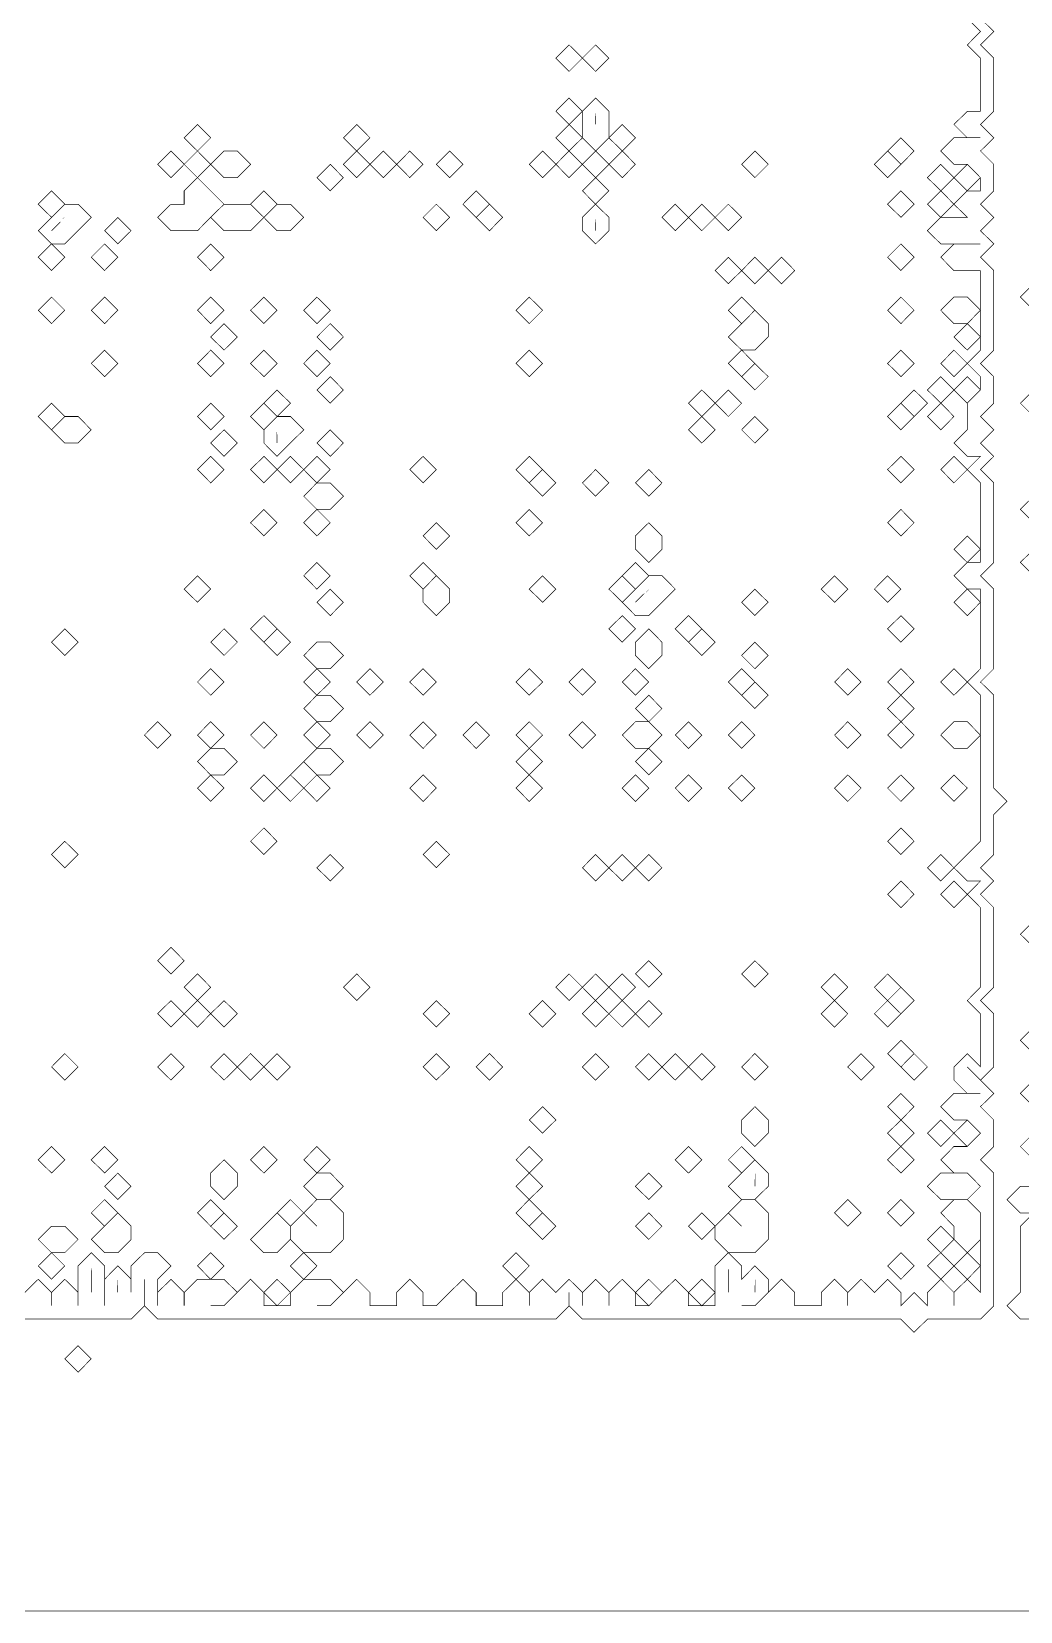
# Model space of a CAD drawing. Header units: metres. Extents: x 0 to 4936, y -4936 to 0.
# Drawn here: x 1753 to 2473, y -4936 to -3786 of the extents above; entities that cross this region are included whole.
import ezdxf

# ---------------------------------------------------------------- set-up
doc = ezdxf.new("R2010")
doc.units = ezdxf.units.M
doc.layers.add('conductor', color=1, linetype='Continuous')
doc.layers.add('substrate', color=5, linetype='Continuous')

msp = doc.modelspace()

# ---------------------------------------------------------------- linework, layer by layer
at = {"layer": 'conductor', "const_width": 0.5}
msp.add_lwpolyline([(1748.1, -4703.5), (1757.8, -4693.9), (1767.5, -4703.5), (1767.5, -4713.2), (1767.5, -4703.5), (1777.1, -4693.9), (1786.8, -4703.5), (1786.8, -4713.2), (1786.8, -4703.5), (1786.8, -4693.9), (1786.8, -4684.2), (1796.4, -4674.6), (1806.1, -4684.2), (1806.1, -4693.9), (1806.1, -4703.5), (1806.1, -4713.2), (1806.1, -4703.5), (1806.1, -4693.9), (1815.7, -4684.2), (1825.4, -4693.9), (1825.4, -4703.5), (1825.4, -4693.9), (1825.4, -4684.2), (1835.1, -4674.6), (1844.7, -4674.6), (1854.4, -4684.2), (1844.7, -4693.9), (1844.7, -4703.5), (1844.7, -4713.2), (1844.7, -4703.5), (1854.4, -4693.9), (1864, -4703.5), (1864, -4713.2), (1864, -4703.5), (1873.7, -4693.9), (1883.3, -4693.9), (1893, -4693.9), (1902.7, -4703.5), (1893, -4713.2), (1883.3, -4713.2), (1893, -4713.2), (1902.7, -4703.5), (1912.3, -4693.9), (1922, -4703.5), (1922, -4713.2), (1931.6, -4713.2), (1941.3, -4713.2), (1941.3, -4703.5), (1951, -4693.9), (1960.6, -4693.9), (1970.3, -4693.9), (1979.9, -4703.5), (1970.3, -4713.2), (1960.6, -4713.2), (1970.3, -4713.2), (1979.9, -4703.5), (1989.6, -4693.9), (1999.2, -4703.5), (1999.2, -4713.2), (2008.9, -4713.2), (2018.6, -4713.2), (2018.6, -4703.5), (2028.2, -4693.9), (2037.9, -4703.5), (2037.9, -4713.2), (2047.5, -4713.2), (2057.2, -4703.5), (2066.9, -4693.9), (2076.5, -4703.5), (2076.5, -4713.2), (2086.2, -4713.2), (2095.8, -4713.2), (2095.8, -4703.5), (2105.5, -4693.9), (2115.1, -4703.5), (2115.1, -4713.2), (2115.1, -4703.5), (2124.8, -4693.9), (2134.5, -4703.5), (2144.1, -4693.9), (2153.8, -4703.5), (2153.8, -4713.2), (2153.8, -4703.5), (2163.4, -4693.9), (2173.1, -4703.5), (2173.1, -4713.2), (2173.1, -4703.5), (2182.8, -4693.9), (2192.4, -4703.5), (2192.4, -4713.2), (2202.1, -4713.2), (2211.7, -4703.5), (2221.4, -4693.9), (2231, -4703.5), (2231, -4713.2), (2240.7, -4713.2), (2250.4, -4713.2), (2250.4, -4703.5), (2250.4, -4693.9), (2250.4, -4684.2), (2260, -4674.6), (2269.7, -4684.2), (2269.7, -4693.9), (2279.3, -4684.2), (2289, -4693.9), (2289, -4703.5), (2279.3, -4713.2), (2269.7, -4713.2), (2279.3, -4713.2), (2289, -4703.5), (2298.7, -4693.9), (2308.3, -4703.5), (2308.3, -4713.2), (2318, -4713.2), (2327.6, -4713.2), (2327.6, -4703.5), (2337.3, -4693.9), (2346.9, -4703.5), (2346.9, -4713.2), (2346.9, -4703.5), (2356.6, -4693.9), (2366.3, -4703.5), (2375.9, -4693.9), (2385.6, -4703.5), (2385.6, -4713.2), (2395.2, -4703.5), (2404.9, -4713.2), (2404.9, -4703.5), (2414.6, -4693.9), (2424.2, -4703.5), (2424.2, -4713.2), (2424.2, -4703.5), (2433.9, -4693.9), (2443.5, -4703.5), (2443.5, -4693.9), (2443.5, -4684.2), (2443.5, -4674.6), (2443.5, -4664.9), (2443.5, -4655.3), (2443.5, -4645.6), (2433.9, -4635.9), (2443.5, -4626.3), (2433.9, -4616.6), (2424.2, -4616.6), (2414.6, -4607), (2424.2, -4597.3), (2433.9, -4597.3), (2443.5, -4587.6), (2433.9, -4578), (2424.2, -4578), (2414.6, -4568.3), (2424.2, -4558.7), (2433.9, -4558.7), (2443.5, -4558.7), (2433.9, -4558.7), (2424.2, -4549), (2424.2, -4539.4), (2433.9, -4529.7), (2443.5, -4539.4), (2443.5, -4529.7), (2443.5, -4520), (2443.5, -4510.4), (2443.5, -4500.7), (2433.9, -4491.1), (2443.5, -4481.4), (2443.5, -4471.7), (2443.5, -4462.1), (2443.5, -4452.4), (2443.5, -4442.8), (2443.5, -4433.1), (2443.5, -4423.5), (2433.9, -4413.8), (2443.5, -4404.1), (2433.9, -4404.1), (2424.2, -4394.5), (2433.9, -4384.8), (2443.5, -4375.2), (2443.5, -4365.5), (2443.5, -4355.8), (2443.5, -4346.2), (2443.5, -4336.5), (2443.5, -4326.9), (2443.5, -4317.2), (2443.5, -4307.6), (2443.5, -4297.9), (2443.5, -4288.2), (2443.5, -4278.6), (2443.5, -4268.9), (2433.9, -4259.3), (2443.5, -4249.6), (2443.5, -4240), (2443.5, -4230.3), (2443.5, -4220.6), (2443.5, -4211), (2443.5, -4201.3), (2443.5, -4191.7), (2433.9, -4191.7), (2424.2, -4182), (2433.9, -4172.3), (2443.5, -4172.3), (2443.5, -4162.7), (2443.5, -4153), (2443.5, -4143.4), (2443.5, -4133.7), (2443.5, -4124.1), (2443.5, -4114.4), (2433.9, -4104.7), (2443.5, -4095.1), (2433.9, -4095.1), (2424.2, -4085.4), (2433.9, -4075.8), (2433.9, -4066.1), (2433.9, -4056.4), (2443.5, -4046.8), (2443.5, -4037.1), (2433.9, -4027.5), (2443.5, -4017.8), (2443.5, -4008.2), (2443.5, -3998.5), (2443.5, -3988.8), (2443.5, -3979.2), (2443.5, -3969.5), (2443.5, -3959.9), (2433.9, -3959.9), (2424.2, -3959.9), (2414.6, -3950.2), (2424.2, -3940.5), (2433.9, -3940.5), (2443.5, -3940.5), (2433.9, -3940.5), (2424.2, -3940.5), (2414.6, -3940.5), (2404.9, -3930.9), (2414.6, -3921.2), (2424.2, -3921.2), (2433.9, -3921.2), (2424.2, -3911.6), (2433.9, -3901.9), (2443.5, -3901.9), (2443.5, -3892.3), (2433.9, -3882.6), (2424.2, -3882.6), (2414.6, -3872.9), (2424.2, -3863.3), (2433.9, -3863.3), (2443.5, -3863.3), (2433.9, -3863.3), (2424.2, -3853.6), (2433.9, -3844), (2443.5, -3844), (2443.5, -3834.3), (2443.5, -3824.6), (2443.5, -3815), (2443.5, -3805.3), (2433.9, -3795.7), (2443.5, -3786), (2433.9, -3776.4)], dxfattribs=at)
for points in [[(2134.5, -3805.3), (2144.1, -3795.7), (2153.8, -3805.3), (2144.1, -3815)], [(2153.8, -3805.3), (2163.4, -3795.7), (2173.1, -3805.3), (2163.4, -3815)], [(2134.5, -3844), (2144.1, -3834.3), (2153.8, -3844), (2144.1, -3853.6)], [(2153.8, -3844), (2163.4, -3834.3), (2173.1, -3844), (2173.1, -3853.6), (2173.1, -3863.3), (2163.4, -3872.9), (2153.8, -3863.3), (2153.8, -3853.6)], [(1864, -3863.3), (1873.7, -3853.6), (1883.3, -3863.3), (1873.7, -3872.9)], [(1979.9, -3863.3), (1989.6, -3853.6), (1999.2, -3863.3), (1989.6, -3872.9)], [(2134.5, -3863.3), (2144.1, -3853.6), (2153.8, -3863.3), (2144.1, -3872.9)], [(2173.1, -3863.3), (2182.8, -3853.6), (2192.4, -3863.3), (2182.8, -3872.9)], [(1844.7, -3882.6), (1854.4, -3872.9), (1864, -3882.6), (1854.4, -3892.3)], [(1864, -3882.6), (1873.7, -3872.9), (1883.3, -3882.6), (1873.7, -3892.3)], [(1883.3, -3882.6), (1893, -3872.9), (1902.7, -3872.9), (1912.3, -3882.6), (1902.7, -3892.3), (1893, -3892.3)], [(1979.9, -3882.6), (1989.6, -3872.9), (1999.2, -3882.6), (1989.6, -3892.3)], [(1999.2, -3882.6), (2008.9, -3872.9), (2018.6, -3882.6), (2008.9, -3892.3)], [(2018.6, -3882.6), (2028.2, -3872.9), (2037.9, -3882.6), (2028.2, -3892.3)], [(2047.5, -3882.6), (2057.2, -3872.9), (2066.9, -3882.6), (2057.2, -3892.3)], [(2115.1, -3882.6), (2124.8, -3872.9), (2134.5, -3882.6), (2124.8, -3892.3)], [(2134.5, -3882.6), (2144.1, -3872.9), (2153.8, -3882.6), (2144.1, -3892.3)], [(2153.8, -3882.6), (2163.4, -3872.9), (2173.1, -3882.6), (2163.4, -3892.3)], [(2173.1, -3882.6), (2182.8, -3872.9), (2192.4, -3882.6), (2182.8, -3892.3)], [(2269.7, -3882.6), (2279.3, -3872.9), (2289, -3882.6), (2279.3, -3892.3)], [(2366.3, -3882.6), (2375.9, -3872.9), (2385.6, -3882.6), (2375.9, -3892.3)], [(2375.9, -3872.9), (2385.6, -3863.3), (2395.2, -3872.9), (2385.6, -3882.6)], [(1960.6, -3892.3), (1970.3, -3882.6), (1979.9, -3892.3), (1970.3, -3901.9)], [(2404.9, -3892.3), (2414.6, -3882.6), (2424.2, -3892.3), (2414.6, -3901.9)], [(2424.2, -3892.3), (2433.9, -3882.6), (2443.5, -3892.3), (2433.9, -3901.9)], [(1864, -3901.9), (1873.7, -3892.3), (1883.3, -3901.9), (1893, -3911.6), (1883.3, -3921.2), (1873.7, -3930.9), (1864, -3930.9), (1854.4, -3930.9), (1844.7, -3921.2), (1854.4, -3911.6), (1864, -3911.6)], [(2153.8, -3901.9), (2163.4, -3892.3), (2173.1, -3901.9), (2163.4, -3911.6)], [(1757.8, -3911.6), (1767.5, -3901.9), (1777.1, -3911.6), (1767.5, -3921.2)], [(1912.3, -3911.6), (1922, -3901.9), (1931.6, -3911.6), (1922, -3921.2)], [(2066.9, -3911.6), (2076.5, -3901.9), (2086.2, -3911.6), (2076.5, -3921.2)], [(2375.9, -3911.6), (2385.6, -3901.9), (2395.2, -3911.6), (2385.6, -3921.2)], [(2404.9, -3911.6), (2414.6, -3901.9), (2424.2, -3911.6), (2414.6, -3921.2)], [(1767.5, -3921.2), (1777.1, -3911.6), (1786.8, -3911.6), (1796.4, -3921.2), (1786.8, -3930.9), (1777.1, -3940.5), (1767.5, -3940.5), (1757.8, -3930.9)], [(1883.3, -3921.2), (1893, -3911.6), (1902.7, -3911.6), (1912.3, -3911.6), (1922, -3921.2), (1912.3, -3930.9), (1902.7, -3930.9), (1893, -3930.9)], [(1922, -3921.2), (1931.6, -3911.6), (1941.3, -3911.6), (1951, -3921.2), (1941.3, -3930.9), (1931.6, -3930.9)], [(2037.9, -3921.2), (2047.5, -3911.6), (2057.2, -3921.2), (2047.5, -3930.9)], [(2076.5, -3921.2), (2086.2, -3911.6), (2095.8, -3921.2), (2086.2, -3930.9)], [(2153.8, -3921.2), (2163.4, -3911.6), (2173.1, -3921.2), (2173.1, -3930.9), (2163.4, -3940.5), (2153.8, -3930.9)], [(2211.7, -3921.2), (2221.4, -3911.6), (2231, -3921.2), (2221.4, -3930.9)], [(2231, -3921.2), (2240.7, -3911.6), (2250.4, -3921.2), (2240.7, -3930.9)], [(2250.4, -3921.2), (2260, -3911.6), (2269.7, -3921.2), (2260, -3930.9)], [(1806.1, -3930.9), (1815.7, -3921.2), (1825.4, -3930.9), (1815.7, -3940.5)], [(1757.8, -3950.2), (1767.5, -3940.5), (1777.1, -3950.2), (1767.5, -3959.9)], [(1796.4, -3950.2), (1806.1, -3940.5), (1815.7, -3950.2), (1806.1, -3959.9)], [(1873.7, -3950.2), (1883.3, -3940.5), (1893, -3950.2), (1883.3, -3959.9)], [(2375.9, -3950.2), (2385.6, -3940.5), (2395.2, -3950.2), (2385.6, -3959.9)], [(2250.4, -3959.9), (2260, -3950.2), (2269.7, -3959.9), (2260, -3969.5)], [(2269.7, -3959.9), (2279.3, -3950.2), (2289, -3959.9), (2279.3, -3969.5)], [(2289, -3959.9), (2298.7, -3950.2), (2308.3, -3959.9), (2298.7, -3969.5)], [(1757.8, -3988.8), (1767.5, -3979.2), (1777.1, -3988.8), (1767.5, -3998.5)], [(1796.4, -3988.8), (1806.1, -3979.2), (1815.7, -3988.8), (1806.1, -3998.5)], [(1873.7, -3988.8), (1883.3, -3979.2), (1893, -3988.8), (1883.3, -3998.5)], [(1912.3, -3988.8), (1922, -3979.2), (1931.6, -3988.8), (1922, -3998.5)], [(1951, -3988.8), (1960.6, -3979.2), (1970.3, -3988.8), (1960.6, -3998.5)], [(2105.5, -3988.8), (2115.1, -3979.2), (2124.8, -3988.8), (2115.1, -3998.5)], [(2260, -3988.8), (2269.7, -3979.2), (2279.3, -3988.8), (2269.7, -3998.5)], [(2269.7, -3998.5), (2279.3, -3988.8), (2289, -3998.5), (2289, -4008.2), (2279.3, -4017.8), (2269.7, -4017.8), (2260, -4008.2)], [(2375.9, -3988.8), (2385.6, -3979.2), (2395.2, -3988.8), (2385.6, -3998.5)], [(2414.6, -3988.8), (2424.2, -3979.2), (2433.9, -3979.2), (2443.5, -3988.8), (2433.9, -3998.5), (2424.2, -3998.5)], [(1883.3, -4008.2), (1893, -3998.5), (1902.7, -4008.2), (1893, -4017.8)], [(1960.6, -4008.2), (1970.3, -3998.5), (1979.9, -4008.2), (1970.3, -4017.8)], [(2424.2, -4008.2), (2433.9, -3998.5), (2443.5, -4008.2), (2433.9, -4017.8)], [(1796.4, -4027.5), (1806.1, -4017.8), (1815.7, -4027.5), (1806.1, -4037.1)], [(1873.7, -4027.5), (1883.3, -4017.8), (1893, -4027.5), (1883.3, -4037.1)], [(1912.3, -4027.5), (1922, -4017.8), (1931.6, -4027.5), (1922, -4037.1)], [(1951, -4027.5), (1960.6, -4017.8), (1970.3, -4027.5), (1960.6, -4037.1)], [(2105.5, -4027.5), (2115.1, -4017.8), (2124.8, -4027.5), (2115.1, -4037.1)], [(2260, -4027.5), (2269.7, -4017.8), (2279.3, -4027.5), (2269.7, -4037.1)], [(2375.9, -4027.5), (2385.6, -4017.8), (2395.2, -4027.5), (2385.6, -4037.1)], [(2414.6, -4027.5), (2424.2, -4017.8), (2433.9, -4027.5), (2424.2, -4037.1)], [(2269.7, -4037.1), (2279.3, -4027.5), (2289, -4037.1), (2279.3, -4046.8)], [(1922, -4056.4), (1931.6, -4046.8), (1941.3, -4056.4), (1931.6, -4066.1)], [(1960.6, -4046.8), (1970.3, -4037.1), (1979.9, -4046.8), (1970.3, -4056.4)], [(2231, -4056.4), (2240.7, -4046.8), (2250.4, -4056.4), (2240.7, -4066.1)], [(2250.4, -4056.4), (2260, -4046.8), (2269.7, -4056.4), (2260, -4066.1)], [(2385.6, -4056.4), (2395.2, -4046.8), (2404.9, -4056.4), (2395.2, -4066.1)], [(2404.9, -4046.8), (2414.6, -4037.1), (2424.2, -4046.8), (2414.6, -4056.4)], [(2424.2, -4046.8), (2433.9, -4037.1), (2443.5, -4046.8), (2433.9, -4056.4)], [(1757.8, -4066.1), (1767.5, -4056.4), (1777.1, -4066.1), (1767.5, -4075.8)], [(1873.7, -4066.1), (1883.3, -4056.4), (1893, -4066.1), (1883.3, -4075.8)], [(1912.3, -4066.1), (1922, -4056.4), (1931.6, -4066.1), (1922, -4075.8)], [(2375.9, -4066.1), (2385.6, -4056.4), (2395.2, -4066.1), (2385.6, -4075.8)], [(2404.9, -4066.1), (2414.6, -4056.4), (2424.2, -4066.1), (2414.6, -4075.8)], [(1767.5, -4075.8), (1777.1, -4066.1), (1786.8, -4066.1), (1796.4, -4075.8), (1786.8, -4085.4), (1777.1, -4085.4)], [(1922, -4075.8), (1931.6, -4066.1), (1941.3, -4066.1), (1951, -4075.8), (1941.3, -4085.4), (1931.6, -4095.1), (1922, -4085.4)], [(2231, -4075.8), (2240.7, -4066.1), (2250.4, -4075.8), (2240.7, -4085.4)], [(2269.7, -4075.8), (2279.3, -4066.1), (2289, -4075.8), (2279.3, -4085.4)], [(1883.3, -4085.4), (1893, -4075.8), (1902.7, -4085.4), (1893, -4095.1)], [(1960.6, -4085.4), (1970.3, -4075.8), (1979.9, -4085.4), (1970.3, -4095.1)], [(1873.7, -4104.7), (1883.3, -4095.1), (1893, -4104.7), (1883.3, -4114.4)], [(1912.3, -4104.7), (1922, -4095.1), (1931.6, -4104.7), (1922, -4114.4)], [(1931.6, -4104.7), (1941.3, -4095.1), (1951, -4104.7), (1941.3, -4114.4)], [(1951, -4104.7), (1960.6, -4095.1), (1970.3, -4104.7), (1960.6, -4114.4)], [(2028.2, -4104.7), (2037.9, -4095.1), (2047.5, -4104.7), (2037.9, -4114.4)], [(2105.5, -4104.7), (2115.1, -4095.1), (2124.8, -4104.7), (2115.1, -4114.4)], [(2375.9, -4104.7), (2385.6, -4095.1), (2395.2, -4104.7), (2385.6, -4114.4)], [(2414.6, -4104.7), (2424.2, -4095.1), (2433.9, -4104.7), (2424.2, -4114.4)], [(1951, -4124.1), (1960.6, -4114.4), (1970.3, -4114.4), (1979.9, -4124.1), (1970.3, -4133.7), (1960.6, -4133.7)], [(2115.1, -4114.4), (2124.8, -4104.7), (2134.5, -4114.4), (2124.8, -4124.1)], [(2153.8, -4114.4), (2163.4, -4104.7), (2173.1, -4114.4), (2163.4, -4124.1)], [(2192.4, -4114.4), (2202.1, -4104.7), (2211.7, -4114.4), (2202.1, -4124.1)], [(1912.3, -4143.4), (1922, -4133.7), (1931.6, -4143.4), (1922, -4153)], [(1951, -4143.4), (1960.6, -4133.7), (1970.3, -4143.4), (1960.6, -4153)], [(2105.5, -4143.4), (2115.1, -4133.7), (2124.8, -4143.4), (2115.1, -4153)], [(2375.9, -4143.4), (2385.6, -4133.7), (2395.2, -4143.4), (2385.6, -4153)], [(2037.9, -4153), (2047.5, -4143.4), (2057.2, -4153), (2047.5, -4162.7)], [(2192.4, -4153), (2202.1, -4143.4), (2211.7, -4153), (2211.7, -4162.7), (2202.1, -4172.3), (2192.4, -4162.7)], [(2424.2, -4162.7), (2433.9, -4153), (2443.5, -4162.7), (2433.9, -4172.3)], [(1951, -4182), (1960.6, -4172.3), (1970.3, -4182), (1960.6, -4191.7)], [(2028.2, -4182), (2037.9, -4172.3), (2047.5, -4182), (2037.9, -4191.7)], [(2182.8, -4182), (2192.4, -4172.3), (2202.1, -4182), (2192.4, -4191.7)], [(1864, -4191.7), (1873.7, -4182), (1883.3, -4191.7), (1873.7, -4201.3)], [(2037.9, -4191.7), (2047.5, -4182), (2057.2, -4191.7), (2057.2, -4201.3), (2047.5, -4211), (2037.9, -4201.3)], [(2115.1, -4191.7), (2124.8, -4182), (2134.5, -4191.7), (2124.8, -4201.3)], [(2173.1, -4191.7), (2182.8, -4182), (2192.4, -4191.7), (2182.8, -4201.3)], [(2192.4, -4191.7), (2202.1, -4182), (2211.7, -4182), (2221.4, -4191.7), (2211.7, -4201.3), (2202.1, -4211), (2192.4, -4211), (2182.8, -4201.3)], [(2327.6, -4191.7), (2337.3, -4182), (2346.9, -4191.7), (2337.3, -4201.3)], [(2366.3, -4191.7), (2375.9, -4182), (2385.6, -4191.7), (2375.9, -4201.3)], [(1960.6, -4201.3), (1970.3, -4191.7), (1979.9, -4201.3), (1970.3, -4211)], [(2269.7, -4201.3), (2279.3, -4191.7), (2289, -4201.3), (2279.3, -4211)], [(2424.2, -4201.3), (2433.9, -4191.7), (2443.5, -4201.3), (2433.9, -4211)], [(1912.3, -4220.6), (1922, -4211), (1931.6, -4220.6), (1922, -4230.3)], [(2173.1, -4220.6), (2182.8, -4211), (2192.4, -4220.6), (2182.8, -4230.3)], [(2221.4, -4220.6), (2231, -4211), (2240.7, -4220.6), (2231, -4230.3)], [(2375.9, -4220.6), (2385.6, -4211), (2395.2, -4220.6), (2385.6, -4230.3)], [(1767.5, -4230.3), (1777.1, -4220.6), (1786.8, -4230.3), (1777.1, -4240)], [(1883.3, -4230.3), (1893, -4220.6), (1902.7, -4230.3), (1893, -4240)], [(1922, -4230.3), (1931.6, -4220.6), (1941.3, -4230.3), (1931.6, -4240)], [(1951, -4240), (1960.6, -4230.3), (1970.3, -4230.3), (1979.9, -4240), (1970.3, -4249.6), (1960.6, -4249.6)], [(2192.4, -4230.3), (2202.1, -4220.6), (2211.7, -4230.3), (2211.7, -4240), (2202.1, -4249.6), (2192.4, -4240)], [(2231, -4230.3), (2240.7, -4220.6), (2250.4, -4230.3), (2240.7, -4240)], [(2269.7, -4240), (2279.3, -4230.3), (2289, -4240), (2279.3, -4249.6)], [(1873.7, -4259.3), (1883.3, -4249.6), (1893, -4259.3), (1883.3, -4268.9)], [(1951, -4259.3), (1960.6, -4249.6), (1970.3, -4259.3), (1960.6, -4268.9)], [(1989.6, -4259.3), (1999.2, -4249.6), (2008.9, -4259.3), (1999.2, -4268.9)], [(2028.2, -4259.3), (2037.9, -4249.6), (2047.5, -4259.3), (2037.9, -4268.9)], [(2105.5, -4259.3), (2115.1, -4249.6), (2124.8, -4259.3), (2115.1, -4268.9)], [(2144.1, -4259.3), (2153.8, -4249.6), (2163.4, -4259.3), (2153.8, -4268.9)], [(2182.8, -4259.3), (2192.4, -4249.6), (2202.1, -4259.3), (2192.4, -4268.9)], [(2260, -4259.3), (2269.7, -4249.6), (2279.3, -4259.3), (2269.7, -4268.9)], [(2337.3, -4259.3), (2346.9, -4249.6), (2356.6, -4259.3), (2346.9, -4268.9)], [(2375.9, -4259.3), (2385.6, -4249.6), (2395.2, -4259.3), (2385.6, -4268.9)], [(2414.6, -4259.3), (2424.2, -4249.6), (2433.9, -4259.3), (2424.2, -4268.9)], [(2269.7, -4268.9), (2279.3, -4259.3), (2289, -4268.9), (2279.3, -4278.6)], [(1951, -4278.6), (1960.6, -4268.9), (1970.3, -4268.9), (1979.9, -4278.6), (1970.3, -4288.2), (1960.6, -4288.2)], [(2192.4, -4278.6), (2202.1, -4268.9), (2211.7, -4278.6), (2202.1, -4288.2)], [(2375.9, -4278.6), (2385.6, -4268.9), (2395.2, -4278.6), (2385.6, -4288.2)], [(1835.1, -4297.9), (1844.7, -4288.2), (1854.4, -4297.9), (1844.7, -4307.6)], [(1873.7, -4297.9), (1883.3, -4288.2), (1893, -4297.9), (1883.3, -4307.6)], [(1912.3, -4297.9), (1922, -4288.2), (1931.6, -4297.9), (1922, -4307.6)], [(1951, -4297.9), (1960.6, -4288.2), (1970.3, -4297.9), (1960.6, -4307.6)], [(1989.6, -4297.9), (1999.2, -4288.2), (2008.9, -4297.9), (1999.2, -4307.6)], [(2028.2, -4297.9), (2037.9, -4288.2), (2047.5, -4297.9), (2037.9, -4307.6)], [(2066.9, -4297.9), (2076.5, -4288.2), (2086.2, -4297.9), (2076.5, -4307.6)], [(2105.5, -4297.9), (2115.1, -4288.2), (2124.8, -4297.9), (2115.1, -4307.6)], [(2144.1, -4297.9), (2153.8, -4288.2), (2163.4, -4297.9), (2153.8, -4307.6)], [(2221.4, -4297.9), (2231, -4288.2), (2240.7, -4297.9), (2231, -4307.6)], [(2260, -4297.9), (2269.7, -4288.2), (2279.3, -4297.9), (2269.7, -4307.6)], [(2337.3, -4297.9), (2346.9, -4288.2), (2356.6, -4297.9), (2346.9, -4307.6)], [(2375.9, -4297.9), (2385.6, -4288.2), (2395.2, -4297.9), (2385.6, -4307.6)], [(2182.8, -4297.9), (2192.4, -4288.2), (2202.1, -4288.2), (2211.7, -4297.9), (2202.1, -4307.6), (2192.4, -4307.6)], [(2414.6, -4297.9), (2424.2, -4288.2), (2433.9, -4288.2), (2443.5, -4297.9), (2433.9, -4307.6), (2424.2, -4307.6)], [(1873.7, -4317.2), (1883.3, -4307.6), (1893, -4307.6), (1902.7, -4317.2), (1893, -4326.9), (1883.3, -4326.9)], [(1951, -4317.2), (1960.6, -4307.6), (1970.3, -4307.6), (1979.9, -4317.2), (1970.3, -4326.9), (1960.6, -4326.9)], [(2105.5, -4317.2), (2115.1, -4307.6), (2124.8, -4317.2), (2115.1, -4326.9)], [(2192.4, -4317.2), (2202.1, -4307.6), (2211.7, -4317.2), (2202.1, -4326.9)], [(1941.3, -4326.9), (1951, -4317.2), (1960.6, -4326.9), (1951, -4336.5)], [(1873.7, -4336.5), (1883.3, -4326.9), (1893, -4336.5), (1883.3, -4346.2)], [(1912.3, -4336.5), (1922, -4326.9), (1931.6, -4336.5), (1922, -4346.2)], [(1931.6, -4336.5), (1941.3, -4326.9), (1951, -4336.5), (1941.3, -4346.2)], [(1951, -4336.5), (1960.6, -4326.9), (1970.3, -4336.5), (1960.6, -4346.2)], [(2028.2, -4336.5), (2037.9, -4326.9), (2047.5, -4336.5), (2037.9, -4346.2)], [(2105.5, -4336.5), (2115.1, -4326.9), (2124.8, -4336.5), (2115.1, -4346.2)], [(2182.8, -4336.5), (2192.4, -4326.9), (2202.1, -4336.5), (2192.4, -4346.2)], [(2221.4, -4336.5), (2231, -4326.9), (2240.7, -4336.5), (2231, -4346.2)], [(2260, -4336.5), (2269.7, -4326.9), (2279.3, -4336.5), (2269.7, -4346.2)], [(2337.3, -4336.5), (2346.9, -4326.9), (2356.6, -4336.5), (2346.9, -4346.2)], [(2375.9, -4336.5), (2385.6, -4326.9), (2395.2, -4336.5), (2385.6, -4346.2)], [(2414.6, -4336.5), (2424.2, -4326.9), (2433.9, -4336.5), (2424.2, -4346.2)], [(1912.3, -4375.2), (1922, -4365.5), (1931.6, -4375.2), (1922, -4384.8)], [(2375.9, -4375.2), (2385.6, -4365.5), (2395.2, -4375.2), (2385.6, -4384.8)], [(1767.5, -4384.8), (1777.1, -4375.2), (1786.8, -4384.8), (1777.1, -4394.5)], [(2037.9, -4384.8), (2047.5, -4375.2), (2057.2, -4384.8), (2047.5, -4394.5)], [(1960.6, -4394.5), (1970.3, -4384.8), (1979.9, -4394.5), (1970.3, -4404.1)], [(2153.8, -4394.5), (2163.4, -4384.8), (2173.1, -4394.5), (2163.4, -4404.1)], [(2173.1, -4394.5), (2182.8, -4384.8), (2192.4, -4394.5), (2182.8, -4404.1)], [(2192.4, -4394.5), (2202.1, -4384.8), (2211.7, -4394.5), (2202.1, -4404.1)], [(2404.9, -4394.5), (2414.6, -4384.8), (2424.2, -4394.5), (2414.6, -4404.1)], [(2375.9, -4413.8), (2385.6, -4404.1), (2395.2, -4413.8), (2385.6, -4423.5)], [(2414.6, -4413.8), (2424.2, -4404.1), (2433.9, -4413.8), (2424.2, -4423.5)], [(1844.7, -4462.1), (1854.4, -4452.4), (1864, -4462.1), (1854.4, -4471.7)], [(1864, -4481.4), (1873.7, -4471.7), (1883.3, -4481.4), (1873.7, -4491.1)], [(1979.9, -4481.4), (1989.6, -4471.7), (1999.2, -4481.4), (1989.6, -4491.1)], [(2134.5, -4481.4), (2144.1, -4471.7), (2153.8, -4481.4), (2144.1, -4491.1)], [(2153.8, -4481.4), (2163.4, -4471.7), (2173.1, -4481.4), (2163.4, -4491.1)], [(2173.1, -4481.4), (2182.8, -4471.7), (2192.4, -4481.4), (2182.8, -4491.1)], [(2192.4, -4471.7), (2202.1, -4462.1), (2211.7, -4471.7), (2202.1, -4481.4)], [(2269.7, -4471.7), (2279.3, -4462.1), (2289, -4471.7), (2279.3, -4481.4)], [(2327.6, -4481.4), (2337.3, -4471.7), (2346.9, -4481.4), (2337.3, -4491.1)], [(2366.3, -4481.4), (2375.9, -4471.7), (2385.6, -4481.4), (2375.9, -4491.1)], [(2375.9, -4491.1), (2385.6, -4481.4), (2395.2, -4491.1), (2385.6, -4500.7)], [(1844.7, -4500.7), (1854.4, -4491.1), (1864, -4500.7), (1854.4, -4510.4)], [(1864, -4500.7), (1873.7, -4491.1), (1883.3, -4500.7), (1873.7, -4510.4)], [(1883.3, -4500.7), (1893, -4491.1), (1902.7, -4500.7), (1893, -4510.4)], [(2037.9, -4500.7), (2047.5, -4491.1), (2057.2, -4500.7), (2047.5, -4510.4)], [(2115.1, -4500.7), (2124.8, -4491.1), (2134.5, -4500.7), (2124.8, -4510.4)], [(2153.8, -4500.7), (2163.4, -4491.1), (2173.1, -4500.7), (2163.4, -4510.4)], [(2173.1, -4500.7), (2182.8, -4491.1), (2192.4, -4500.7), (2182.8, -4510.4)], [(2192.4, -4500.7), (2202.1, -4491.1), (2211.7, -4500.7), (2202.1, -4510.4)], [(2327.6, -4500.7), (2337.3, -4491.1), (2346.9, -4500.7), (2337.3, -4510.4)], [(2366.3, -4500.7), (2375.9, -4491.1), (2385.6, -4500.7), (2375.9, -4510.4)], [(2375.9, -4529.7), (2385.6, -4520), (2395.2, -4529.7), (2385.6, -4539.4)], [(1767.5, -4539.4), (1777.1, -4529.7), (1786.8, -4539.4), (1777.1, -4549)], [(1844.7, -4539.4), (1854.4, -4529.7), (1864, -4539.4), (1854.4, -4549)], [(1883.3, -4539.4), (1893, -4529.7), (1902.7, -4539.4), (1893, -4549)], [(1902.7, -4539.4), (1912.3, -4529.7), (1922, -4539.4), (1912.3, -4549)], [(1922, -4539.4), (1931.6, -4529.7), (1941.3, -4539.4), (1931.6, -4549)], [(2037.9, -4539.4), (2047.5, -4529.7), (2057.2, -4539.4), (2047.5, -4549)], [(2076.5, -4539.4), (2086.2, -4529.7), (2095.8, -4539.4), (2086.2, -4549)], [(2153.8, -4539.4), (2163.4, -4529.7), (2173.1, -4539.4), (2163.4, -4549)], [(2192.4, -4539.4), (2202.1, -4529.7), (2211.7, -4539.4), (2202.1, -4549)], [(2211.7, -4539.4), (2221.4, -4529.7), (2231, -4539.4), (2221.4, -4549)], [(2231, -4539.4), (2240.7, -4529.7), (2250.4, -4539.4), (2240.7, -4549)], [(2269.7, -4539.4), (2279.3, -4529.7), (2289, -4539.4), (2279.3, -4549)], [(2346.9, -4539.4), (2356.6, -4529.7), (2366.3, -4539.4), (2356.6, -4549)], [(2385.6, -4539.4), (2395.2, -4529.7), (2404.9, -4539.4), (2395.2, -4549)], [(2375.9, -4568.3), (2385.6, -4558.7), (2395.2, -4568.3), (2385.6, -4578)], [(2115.1, -4578), (2124.8, -4568.3), (2134.5, -4578), (2124.8, -4587.6)], [(2269.7, -4578), (2279.3, -4568.3), (2289, -4578), (2289, -4587.6), (2279.3, -4597.3), (2269.7, -4587.6)], [(2375.9, -4587.6), (2385.6, -4578), (2395.2, -4587.6), (2385.6, -4597.3)], [(2404.9, -4587.6), (2414.6, -4578), (2424.2, -4587.6), (2414.6, -4597.3)], [(2424.2, -4587.6), (2433.9, -4578), (2443.5, -4587.6), (2433.9, -4597.3)], [(1757.8, -4607), (1767.5, -4597.3), (1777.1, -4607), (1767.5, -4616.6)], [(1796.4, -4607), (1806.1, -4597.3), (1815.7, -4607), (1806.1, -4616.6)], [(1912.3, -4607), (1922, -4597.3), (1931.6, -4607), (1922, -4616.6)], [(1951, -4607), (1960.6, -4597.3), (1970.3, -4607), (1960.6, -4616.6)], [(2105.5, -4607), (2115.1, -4597.3), (2124.8, -4607), (2115.1, -4616.6)], [(2221.4, -4607), (2231, -4597.3), (2240.7, -4607), (2231, -4616.6)], [(2260, -4607), (2269.7, -4597.3), (2279.3, -4607), (2269.7, -4616.6)], [(2375.9, -4607), (2385.6, -4597.3), (2395.2, -4607), (2385.6, -4616.6)], [(1883.3, -4616.6), (1893, -4607), (1902.7, -4616.6), (1902.7, -4626.3), (1893, -4635.9), (1883.3, -4626.3)], [(2269.7, -4616.6), (2279.3, -4607), (2289, -4616.6), (2289, -4626.3), (2279.3, -4635.9), (2269.7, -4635.9), (2260, -4626.3)], [(1806.1, -4626.3), (1815.7, -4616.6), (1825.4, -4626.3), (1815.7, -4635.9)], [(1951, -4626.3), (1960.6, -4616.6), (1970.3, -4616.6), (1979.9, -4626.3), (1970.3, -4635.9), (1960.6, -4635.9)], [(2105.5, -4626.3), (2115.1, -4616.6), (2124.8, -4626.3), (2115.1, -4635.9)], [(2192.4, -4626.3), (2202.1, -4616.6), (2211.7, -4626.3), (2202.1, -4635.9)], [(2404.9, -4626.3), (2414.6, -4616.6), (2424.2, -4616.6), (2433.9, -4616.6), (2443.5, -4626.3), (2433.9, -4635.9), (2424.2, -4635.9), (2414.6, -4635.9)], [(1796.4, -4645.6), (1806.1, -4635.9), (1815.7, -4645.6), (1806.1, -4655.3)], [(1873.7, -4645.6), (1883.3, -4635.9), (1893, -4645.6), (1883.3, -4655.3)], [(1931.6, -4645.6), (1941.3, -4635.9), (1951, -4645.6), (1941.3, -4655.3)], [(1951, -4645.6), (1960.6, -4635.9), (1970.3, -4635.9), (1979.9, -4645.6), (1979.9, -4655.3), (1979.9, -4664.9), (1970.3, -4674.6), (1960.6, -4674.6), (1951, -4674.6), (1941.3, -4664.9), (1941.3, -4655.3), (1951, -4645.6), (1960.6, -4655.3)], [(2105.5, -4645.6), (2115.1, -4635.9), (2124.8, -4645.6), (2115.1, -4655.3)], [(2260, -4645.6), (2269.7, -4635.9), (2279.3, -4635.9), (2289, -4645.6), (2289, -4655.3), (2289, -4664.9), (2279.3, -4674.6), (2269.7, -4674.6), (2260, -4674.6), (2250.4, -4664.9), (2250.4, -4655.3), (2260, -4645.6), (2269.7, -4655.3)], [(2337.3, -4645.6), (2346.9, -4635.9), (2356.6, -4645.6), (2346.9, -4655.3)], [(2375.9, -4645.6), (2385.6, -4635.9), (2395.2, -4645.6), (2385.6, -4655.3)], [(2414.6, -4645.6), (2424.2, -4635.9), (2433.9, -4635.9), (2443.5, -4645.6), (2443.5, -4655.3), (2443.5, -4664.9), (2433.9, -4674.6), (2424.2, -4664.9), (2424.2, -4655.3)], [(1757.8, -4664.9), (1767.5, -4655.3), (1777.1, -4655.3), (1786.8, -4664.9), (1777.1, -4674.6), (1767.5, -4674.6)], [(1806.1, -4655.3), (1815.7, -4645.6), (1825.4, -4655.3), (1825.4, -4664.9), (1815.7, -4674.6), (1806.1, -4674.6), (1796.4, -4664.9)], [(1883.3, -4655.3), (1893, -4645.6), (1902.7, -4655.3), (1893, -4664.9)], [(1922, -4655.3), (1931.6, -4645.6), (1941.3, -4655.3), (1941.3, -4664.9), (1931.6, -4674.6), (1922, -4674.6), (1912.3, -4664.9)], [(2115.1, -4655.3), (2124.8, -4645.6), (2134.5, -4655.3), (2124.8, -4664.9)], [(2192.4, -4655.3), (2202.1, -4645.6), (2211.7, -4655.3), (2202.1, -4664.9)], [(2231, -4655.3), (2240.7, -4645.6), (2250.4, -4655.3), (2240.7, -4664.9)], [(2404.9, -4664.9), (2414.6, -4655.3), (2424.2, -4664.9), (2414.6, -4674.6)], [(1757.8, -4684.2), (1767.5, -4674.6), (1777.1, -4684.2), (1767.5, -4693.9)], [(1873.7, -4684.2), (1883.3, -4674.6), (1893, -4684.2), (1883.3, -4693.9)], [(1941.3, -4684.2), (1951, -4674.6), (1960.6, -4684.2), (1951, -4693.9)], [(2095.8, -4684.2), (2105.5, -4674.6), (2115.1, -4684.2), (2105.5, -4693.9)], [(2375.9, -4684.2), (2385.6, -4674.6), (2395.2, -4684.2), (2385.6, -4693.9)], [(2404.9, -4684.2), (2414.6, -4674.6), (2424.2, -4684.2), (2414.6, -4693.9)], [(2424.2, -4684.2), (2433.9, -4674.6), (2443.5, -4684.2), (2433.9, -4693.9)], [(1922, -4703.5), (1931.6, -4693.9), (1941.3, -4703.5), (1931.6, -4713.2)], [(2192.4, -4703.5), (2202.1, -4693.9), (2211.7, -4703.5), (2202.1, -4713.2)], [(2231, -4703.5), (2240.7, -4693.9), (2250.4, -4703.5), (2240.7, -4713.2)]]:
    msp.add_lwpolyline(points, close=True, dxfattribs=at)
at = {"layer": 'substrate', "const_width": 0.5}
for points in [[(2443.5, -3776.4), (2453.2, -3786), (2443.5, -3795.7), (2453.2, -3805.3), (2453.2, -3815), (2453.2, -3824.6), (2453.2, -3834.3), (2453.2, -3844), (2443.5, -3853.6), (2453.2, -3863.3), (2443.5, -3872.9), (2453.2, -3882.6), (2453.2, -3892.3), (2453.2, -3901.9), (2443.5, -3911.6), (2453.2, -3921.2), (2443.5, -3930.9), (2453.2, -3940.5), (2443.5, -3950.2), (2453.2, -3959.9), (2453.2, -3969.5), (2453.2, -3979.2), (2453.2, -3988.8), (2453.2, -3998.5), (2453.2, -4008.2), (2453.2, -4017.8), (2443.5, -4027.5), (2453.2, -4037.1), (2453.2, -4046.8), (2453.2, -4056.4), (2443.5, -4066.1), (2453.2, -4075.8), (2443.5, -4085.4), (2453.2, -4095.1), (2443.5, -4104.7), (2453.2, -4114.4), (2453.2, -4124.1), (2453.2, -4133.7), (2453.2, -4143.4), (2453.2, -4153), (2453.2, -4162.7), (2453.2, -4172.3), (2443.5, -4182), (2453.2, -4191.7), (2453.2, -4201.3), (2453.2, -4211), (2453.2, -4220.6), (2453.2, -4230.3), (2453.2, -4240), (2453.2, -4249.6), (2443.5, -4259.3), (2453.2, -4268.9), (2453.2, -4278.6), (2453.2, -4288.2), (2453.2, -4297.9), (2453.2, -4307.6), (2453.2, -4317.2), (2453.2, -4326.9), (2453.2, -4336.5), (2462.8, -4346.2), (2453.2, -4355.8), (2453.2, -4365.5), (2453.2, -4375.2), (2453.2, -4384.8), (2443.5, -4394.5), (2453.2, -4404.1), (2443.5, -4413.8), (2453.2, -4423.5), (2453.2, -4433.1), (2453.2, -4442.8), (2453.2, -4452.4), (2453.2, -4462.1), (2453.2, -4471.7), (2453.2, -4481.4), (2443.5, -4491.1), (2453.2, -4500.7), (2453.2, -4510.4), (2453.2, -4520), (2453.2, -4529.7), (2453.2, -4539.4), (2443.5, -4549), (2433.9, -4539.4), (2443.5, -4549), (2453.2, -4558.7), (2443.5, -4568.3), (2453.2, -4578), (2453.2, -4587.6), (2453.2, -4597.3), (2443.5, -4607), (2453.2, -4616.6), (2453.2, -4626.3), (2453.2, -4635.9), (2453.2, -4645.6), (2453.2, -4655.3), (2453.2, -4664.9), (2453.2, -4674.6), (2453.2, -4684.2), (2453.2, -4693.9), (2453.2, -4703.5), (2453.2, -4713.2), (2443.5, -4722.9), (2433.9, -4722.9), (2424.2, -4722.9), (2414.6, -4722.9), (2404.9, -4722.9), (2395.2, -4732.5), (2385.6, -4722.9), (2375.9, -4722.9), (2366.3, -4722.9), (2356.6, -4722.9), (2346.9, -4722.9), (2337.3, -4722.9), (2327.6, -4722.9), (2318, -4722.9), (2308.3, -4722.9), (2298.7, -4722.9), (2289, -4722.9), (2279.3, -4722.9), (2269.7, -4722.9), (2260, -4722.9), (2250.4, -4722.9), (2240.7, -4722.9), (2231, -4722.9), (2221.4, -4722.9), (2211.7, -4722.9), (2202.1, -4722.9), (2192.4, -4722.9), (2182.8, -4722.9), (2173.1, -4722.9), (2163.4, -4722.9), (2153.8, -4722.9), (2144.1, -4713.2), (2144.1, -4703.5), (2144.1, -4713.2), (2134.5, -4722.9), (2124.8, -4722.9), (2115.1, -4722.9), (2105.5, -4722.9), (2095.8, -4722.9), (2086.2, -4722.9), (2076.5, -4722.9), (2066.9, -4722.9), (2057.2, -4722.9), (2047.5, -4722.9), (2037.9, -4722.9), (2028.2, -4722.9), (2018.6, -4722.9), (2008.9, -4722.9), (1999.2, -4722.9), (1989.6, -4722.9), (1979.9, -4722.9), (1970.3, -4722.9), (1960.6, -4722.9), (1951, -4722.9), (1941.3, -4722.9), (1931.6, -4722.9), (1922, -4722.9), (1912.3, -4722.9), (1902.7, -4722.9), (1893, -4722.9), (1883.3, -4722.9), (1873.7, -4722.9), (1864, -4722.9), (1854.4, -4722.9), (1844.7, -4722.9), (1835.1, -4713.2), (1835.1, -4703.5), (1835.1, -4693.9), (1835.1, -4703.5), (1835.1, -4713.2), (1825.4, -4722.9), (1815.7, -4722.9), (1806.1, -4722.9), (1796.4, -4722.9), (1786.8, -4722.9), (1777.1, -4722.9), (1767.5, -4722.9), (1757.8, -4722.9), (1748.1, -4722.9)], [(2482.2, -3988.8), (2472.5, -3979.2), (2482.2, -3969.5)], [(2482.2, -4066.1), (2472.5, -4056.4), (2482.2, -4046.8)], [(2482.2, -4143.4), (2472.5, -4133.7), (2482.2, -4124.1)], [(2482.2, -4182), (2472.5, -4172.3), (2482.2, -4162.7)], [(2482.2, -4452.4), (2472.5, -4442.8), (2482.2, -4433.1)], [(2482.2, -4529.7), (2472.5, -4520), (2482.2, -4510.4)], [(2482.2, -4568.3), (2472.5, -4558.7), (2482.2, -4549)], [(2482.2, -4607), (2472.5, -4597.3), (2482.2, -4587.6)], [(2482.2, -4722.9), (2472.5, -4722.9), (2462.8, -4713.2), (2472.5, -4703.5), (2472.5, -4693.9), (2472.5, -4684.2), (2472.5, -4674.6), (2472.5, -4664.9), (2472.5, -4655.3), (2482.2, -4645.6), (2472.5, -4645.6), (2462.8, -4635.9), (2472.5, -4626.3), (2482.2, -4626.3)], [(1748.1, -4935.3), (1757.8, -4935.3), (1767.5, -4935.3), (1777.1, -4935.3), (1786.8, -4935.3), (1796.4, -4935.3), (1806.1, -4935.3), (1815.7, -4935.3), (1825.4, -4935.3), (1835.1, -4935.3), (1844.7, -4935.3), (1854.4, -4935.3), (1864, -4935.3), (1873.7, -4935.3), (1883.3, -4935.3), (1893, -4935.3), (1902.7, -4935.3), (1912.3, -4935.3), (1922, -4935.3), (1931.6, -4935.3), (1941.3, -4935.3), (1951, -4935.3), (1960.6, -4935.3), (1970.3, -4935.3), (1979.9, -4935.3), (1989.6, -4935.3), (1999.2, -4935.3), (2008.9, -4935.3), (2018.6, -4935.3), (2028.2, -4935.3), (2037.9, -4935.3), (2047.5, -4935.3), (2057.2, -4935.3), (2066.9, -4935.3), (2076.5, -4935.3), (2086.2, -4935.3), (2095.8, -4935.3), (2105.5, -4935.3), (2115.1, -4935.3), (2124.8, -4935.3), (2134.5, -4935.3), (2144.1, -4935.3), (2153.8, -4935.3), (2163.4, -4935.3), (2173.1, -4935.3), (2182.8, -4935.3), (2192.4, -4935.3), (2202.1, -4935.3), (2211.7, -4935.3), (2221.4, -4935.3), (2231, -4935.3), (2240.7, -4935.3), (2250.4, -4935.3), (2260, -4935.3), (2269.7, -4935.3), (2279.3, -4935.3), (2289, -4935.3), (2298.7, -4935.3), (2308.3, -4935.3), (2318, -4935.3), (2327.6, -4935.3), (2337.3, -4935.3), (2346.9, -4935.3), (2356.6, -4935.3), (2366.3, -4935.3), (2375.9, -4935.3), (2385.6, -4935.3), (2395.2, -4935.3), (2404.9, -4935.3), (2414.6, -4935.3), (2424.2, -4935.3), (2433.9, -4935.3), (2443.5, -4935.3), (2453.2, -4935.3), (2462.8, -4935.3), (2472.5, -4935.3), (2482.2, -4935.3)]]:
    msp.add_lwpolyline(points, dxfattribs=at)
for points in [[(2144.1, -3805.3)], [(2163.4, -3805.3)], [(2144.1, -3844)], [(2163.4, -3844), (2163.4, -3853.6)], [(1989.6, -3863.3)], [(2144.1, -3863.3)], [(1854.4, -3882.6)], [(1893, -3882.6)], [(1989.6, -3882.6)], [(2124.8, -3882.6)], [(2144.1, -3882.6)], [(2163.4, -3882.6)], [(2279.3, -3882.6)], [(1873.7, -3911.6)], [(2414.6, -3911.6)], [(1777.1, -3921.2), (1767.5, -3930.9)], [(1854.4, -3921.2)], [(1893, -3921.2)], [(1912.3, -3921.2)], [(1931.6, -3921.2)], [(2047.5, -3921.2)], [(2086.2, -3921.2)], [(2163.4, -3921.2), (2163.4, -3930.9)], [(2221.4, -3921.2)], [(2240.7, -3921.2)], [(2260, -3921.2)], [(2260, -3959.9)], [(2279.3, -3959.9)], [(2298.7, -3959.9)], [(2279.3, -3998.5)], [(2279.3, -4037.1)], [(2414.6, -4066.1)], [(1777.1, -4075.8)], [(1931.6, -4075.8), (1931.6, -4085.4)], [(2240.7, -4075.8)], [(2279.3, -4075.8)], [(1970.3, -4085.4)], [(2124.8, -4114.4)], [(2163.4, -4114.4)], [(2202.1, -4114.4)], [(1960.6, -4124.1)], [(2047.5, -4153)], [(2202.1, -4153)], [(2047.5, -4191.7)], [(2124.8, -4191.7)], [(2202.1, -4191.7), (2192.4, -4201.3)], [(1777.1, -4230.3)], [(1893, -4230.3)], [(1931.6, -4230.3)], [(2182.8, -4220.6)], [(2202.1, -4230.3)], [(2240.7, -4230.3)], [(2279.3, -4268.9)], [(1777.1, -4384.8)], [(2047.5, -4384.8)], [(1970.3, -4394.5)], [(2163.4, -4394.5)], [(2182.8, -4394.5)], [(1989.6, -4481.4)], [(2144.1, -4481.4)], [(1893, -4500.7)], [(2047.5, -4500.7)], [(2124.8, -4500.7)], [(2163.4, -4500.7)], [(2202.1, -4500.7)], [(1777.1, -4539.4)], [(1854.4, -4539.4)], [(1893, -4539.4)], [(1912.3, -4539.4)], [(1931.6, -4539.4)], [(2047.5, -4539.4)], [(2086.2, -4539.4)], [(2163.4, -4539.4)], [(2202.1, -4539.4)], [(2221.4, -4539.4)], [(2240.7, -4539.4)], [(2279.3, -4539.4)], [(2356.6, -4539.4)], [(2395.2, -4539.4)], [(2124.8, -4578)], [(2279.3, -4578)], [(1893, -4616.6)], [(2279.3, -4616.6), (2279.3, -4626.3)], [(1815.7, -4655.3)], [(1893, -4655.3)], [(1931.6, -4655.3)], [(1951, -4655.3)], [(1970.3, -4655.3)], [(2124.8, -4655.3)], [(2202.1, -4655.3)], [(2240.7, -4655.3)], [(2260, -4655.3)], [(2279.3, -4655.3)], [(2433.9, -4655.3)], [(1796.4, -4684.2), (1796.4, -4693.9), (1796.4, -4703.5), (1796.4, -4693.9)], [(1951, -4684.2)], [(2105.5, -4684.2)], [(2260, -4684.2), (2260, -4693.9), (2260, -4703.5), (2260, -4693.9)], [(2414.6, -4684.2)], [(1815.7, -4693.9), (1815.7, -4703.5)], [(2279.3, -4693.9), (2279.3, -4703.5)], [(1757.8, -4703.5)], [(1777.1, -4703.5)], [(1854.4, -4703.5)], [(1873.7, -4703.5)], [(1893, -4703.5)], [(1912.3, -4703.5)], [(1931.6, -4703.5)], [(1951, -4703.5)], [(1970.3, -4703.5)], [(1989.6, -4703.5)], [(2028.2, -4703.5)], [(2066.9, -4703.5)], [(2105.5, -4703.5)], [(2124.8, -4703.5)], [(2163.4, -4703.5)], [(2182.8, -4703.5)], [(2202.1, -4703.5)], [(2221.4, -4703.5)], [(2240.7, -4703.5)], [(2298.7, -4703.5)], [(2337.3, -4703.5)], [(2375.9, -4703.5)], [(2414.6, -4703.5)], [(2433.9, -4703.5)], [(1777.1, -4751.8), (1786.8, -4742.2), (1796.4, -4751.8), (1786.8, -4761.5)]]:
    msp.add_lwpolyline(points, close=True, dxfattribs=at)

doc.saveas('drawing.dxf')
